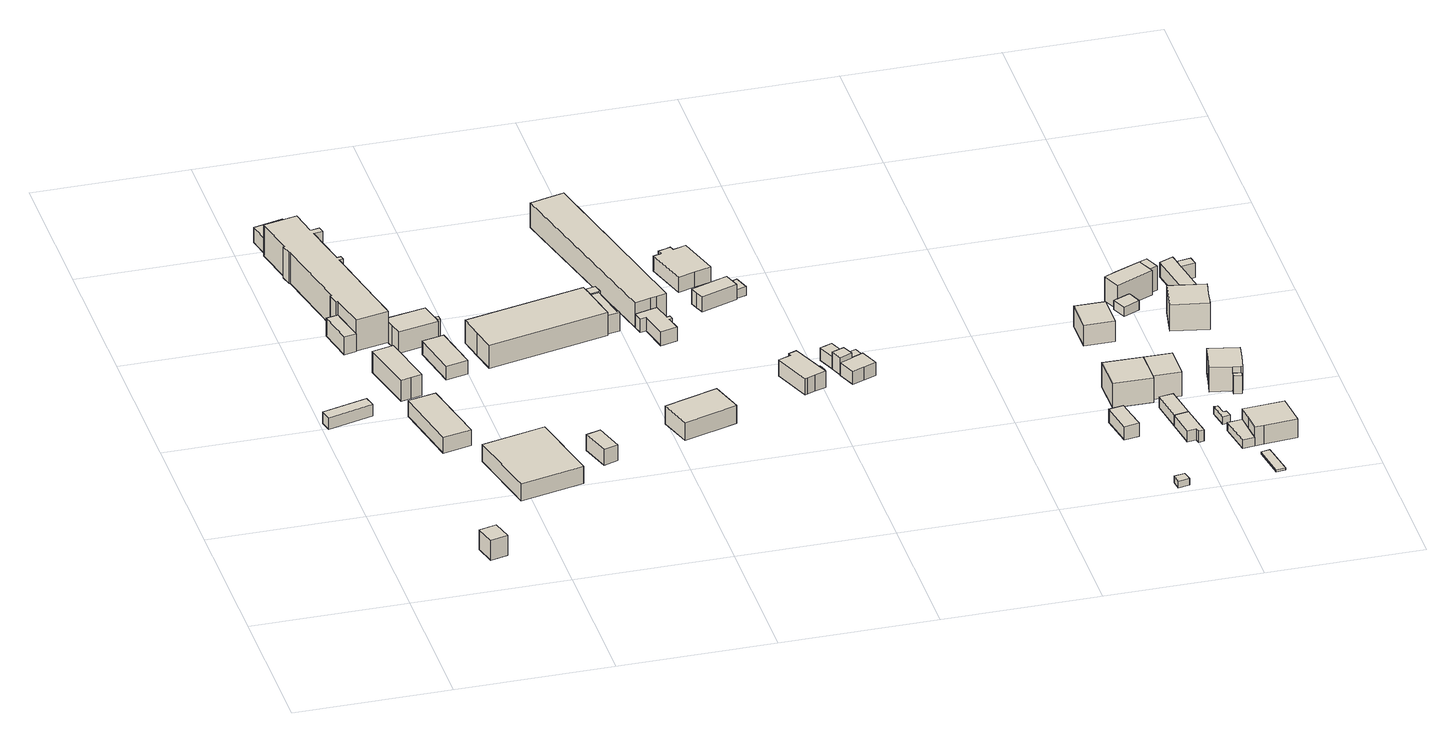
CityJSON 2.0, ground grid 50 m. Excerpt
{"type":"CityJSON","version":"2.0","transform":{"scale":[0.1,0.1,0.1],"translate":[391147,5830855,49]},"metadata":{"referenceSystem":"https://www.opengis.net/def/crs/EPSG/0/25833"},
"CityObjects":{
"building1":{"type":"Building","attributes":{"Gemeindeschluessel":"11000003","BezugspunktDach":"2200","function":"31001_2000","measuredHeight":7.28,"storeysAboveGround":1},"address":[{"country":"Germany","locality":"Berlin","thoroughfareNumber":"30 (24)","thoroughfareName":"Hauptstraße"}],"geometry":[{"type":"Solid","lod":"1","boundaries":[[[[0,1,2,3]],[[4,5,6,7]],[[4,7,3,2]],[[5,4,2,1]],[[6,5,1,0]],[[7,6,0,3]]]]}]},
"building2":{"type":"Building","attributes":{"Gemeindeschluessel":"11000003","BezugspunktDach":"2200","function":"31001_2000","measuredHeight":4.03,"storeysAboveGround":1},"address":[{"country":"Germany","locality":"Berlin","thoroughfareNumber":"30 (14)","thoroughfareName":"Hauptstraße"}],"geometry":[{"type":"Solid","lod":"1","boundaries":[[[[8,9,10,11]],[[12,13,14,15]],[[12,15,11,10]],[[13,12,10,9]],[[14,13,9,8]],[[15,14,8,11]]]]}]},
"building3":{"type":"Building","attributes":{"name":"StadtGUT Blankenfelde Freie Naturschule","Gemeindeschluessel":"11000003","BezugspunktDach":"2200","function":"31001_3021","measuredHeight":7.37,"storeysAboveGround":1},"address":[{"country":"Germany","locality":"Berlin","thoroughfareNumber":"26","thoroughfareName":"Hauptstraße"}],"geometry":[{"type":"Solid","lod":"1","boundaries":[[[[16,17,18,19]],[[20,21,22,23]],[[20,23,19,18]],[[21,20,18,17]],[[22,21,17,16]],[[23,22,16,19]]]]}]},
"building4":{"type":"Building","attributes":{"Gemeindeschluessel":"11000003","BezugspunktDach":"2200","function":"31001_3060","measuredHeight":6.26,"storeysAboveGround":1},"address":[{"country":"Germany","locality":"Berlin","thoroughfareNumber":"24E","thoroughfareName":"Hauptstraße"}],"geometry":[{"type":"Solid","lod":"1","boundaries":[[[[24,25,26,27,28]],[[29,30,31,32,33]],[[29,33,28,27]],[[30,29,27,26]],[[31,30,26,25]],[[32,31,25,24]],[[33,32,24,28]]]]}]},
"building5":{"type":"Building","attributes":{"Gemeindeschluessel":"11000003","BezugspunktDach":"2200","function":"31001_2000","measuredHeight":7.69,"storeysAboveGround":2},"address":[{"country":"Germany","locality":"Berlin","thoroughfareNumber":"30 (13)","thoroughfareName":"Hauptstraße"}],"geometry":[{"type":"Solid","lod":"1","boundaries":[[[[34,35,36,37,38]],[[39,40,41,42,43]],[[39,43,38,37]],[[40,39,37,36]],[[41,40,36,35]],[[42,41,35,34]],[[43,42,34,38]]]]}]},
"building6":{"type":"Building","attributes":{"Gemeindeschluessel":"11000003","function":"31001_3060"},"address":[{"country":"Germany","locality":"Berlin","thoroughfareNumber":"24, 24A, 24B, 24C","thoroughfareName":"Hauptstraße"}],"children":["building6-1","building6-2"]},
"building6-1":{"type":"BuildingPart","attributes":{"BezugspunktDach":"2200","measuredHeight":13.26,"storeysAboveGround":2},"parents":["building6"],"geometry":[{"type":"MultiSurface","lod":"1","boundaries":[[[44,45,46,47,48,49,50,51,52,53,54,55,56,57,58,59,60,61,62,63,64,65,66,67]],[[68,69,70,71,72,73,74,75,76,77,78,79,80,81,82,83,84,85,86,87,88,89,90,91]],[[68,92,93,94,95,96,91,67,66]],[[69,68,66,65]],[[70,69,65,64]],[[71,70,64,63]],[[72,71,63,62]],[[73,72,62,61]],[[74,73,61,60]],[[75,74,60,59]],[[76,75,59,58]],[[77,76,58,57]],[[78,77,57,56]],[[79,78,56,55]],[[80,79,55,54]],[[81,80,54,53]],[[82,81,53,52]],[[83,82,52,51]],[[84,83,51,50]],[[85,84,50,49]],[[86,85,49,48]],[[87,86,48,47]],[[88,87,47,46]],[[89,88,46,45]],[[90,89,45,44]],[[91,90,44,67]],[[96,95,94,93,92]]]}]},
"building6-2":{"type":"BuildingPart","attributes":{"BezugspunktDach":"2200","measuredHeight":5.34,"storeysAboveGround":2},"parents":["building6"],"geometry":[{"type":"Solid","lod":"1","boundaries":[[[[94,93,97,98]],[[99,92,95,100]],[[99,100,98,97]],[[92,99,97,93]],[[100,95,94,98]],[[95,92,93,94]]]]}]},
"building7":{"type":"Building","attributes":{"Gemeindeschluessel":"11000003","BezugspunktDach":"2200","function":"31001_1010","measuredHeight":7.03,"storeysAboveGround":1},"address":[{"country":"Germany","locality":"Berlin","thoroughfareNumber":"30 (16)","thoroughfareName":"Hauptstraße"}],"geometry":[{"type":"Solid","lod":"1","boundaries":[[[[101,102,103,104]],[[105,106,107,108]],[[105,108,104,103]],[[106,105,103,102]],[[107,106,102,101]],[[108,107,101,104]]]]}]},
"building8":{"type":"Building","attributes":{"Gemeindeschluessel":"11000003","BezugspunktDach":"2200","function":"31001_3060","measuredHeight":7.96,"storeysAboveGround":1},"address":[{"country":"Germany","locality":"Berlin","thoroughfareNumber":"24D","thoroughfareName":"Hauptstraße"}],"geometry":[{"type":"Solid","lod":"1","boundaries":[[[[109,110,111,112,113,114,115,116,117,118]],[[119,120,121,122,123,124,125,126,127,128]],[[119,128,118,117]],[[120,119,117,116]],[[121,120,116,115]],[[122,121,115,114]],[[123,122,114,113]],[[124,123,113,112]],[[125,124,112,111]],[[126,125,111,110]],[[127,126,110,109]],[[128,127,109,118]]]]}]},
"building9":{"type":"Building","attributes":{"Gemeindeschluessel":"11000003","BezugspunktDach":"2200","function":"31001_2000","measuredHeight":5.82,"storeysAboveGround":1},"address":[{"country":"Germany","locality":"Berlin","thoroughfareNumber":"30 (12)","thoroughfareName":"Hauptstraße"}],"geometry":[{"type":"Solid","lod":"1","boundaries":[[[[129,130,131,132,133]],[[134,135,136,137,138]],[[134,138,133,132]],[[135,134,132,131]],[[136,135,131,130]],[[137,136,130,129]],[[138,137,129,133]]]]}]},
"building10":{"type":"Building","attributes":{"Gemeindeschluessel":"11000003","BezugspunktDach":"2200","function":"31001_3065","measuredHeight":7.34,"storeysAboveGround":1},"address":[{"country":"Germany","locality":"Berlin","thoroughfareNumber":"26 (4)","thoroughfareName":"Hauptstraße"}],"geometry":[{"type":"Solid","lod":"1","boundaries":[[[[139,140,141,142]],[[143,144,145,146]],[[143,146,142,141]],[[144,143,141,140]],[[145,144,140,139]],[[146,145,139,142]]]]}]},
"building11":{"type":"Building","attributes":{"Gemeindeschluessel":"11000003","BezugspunktDach":"2200","function":"31001_2723","measuredHeight":5.98,"storeysAboveGround":1},"address":[{"country":"Germany","locality":"Berlin","thoroughfareNumber":"24 (27)","thoroughfareName":"Hauptstraße"}],"geometry":[{"type":"Solid","lod":"1","boundaries":[[[[147,148,149,150]],[[151,152,153,154]],[[151,154,150,149]],[[152,151,149,148]],[[153,152,148,147]],[[154,153,147,150]]]]}]},
"building12":{"type":"Building","attributes":{"Gemeindeschluessel":"11000003","function":"31001_1010"},"address":[{"country":"Germany","locality":"Berlin","thoroughfareNumber":"30A, 30B, 30C, 30D","thoroughfareName":"Hauptstraße"}],"children":["building12-1","building12-2","building12-3"]},
"building12-1":{"type":"BuildingPart","attributes":{"BezugspunktDach":"2200","measuredHeight":8.82,"storeysAboveGround":2},"parents":["building12"],"geometry":[{"type":"MultiSurface","lod":"1","boundaries":[[[155,156,157,158,159,160,161]],[[162,163,164,165,166,167,168]],[[162,168,161,160]],[[169,170,160,159]],[[171,172,159,158]],[[164,163,173,174]],[[175,176,177,178,179,165,164,158,157],[177,176,171,174]],[[166,165,157,156]],[[167,166,156,155]],[[168,167,155,161]],[[163,162,170,169]],[[174,173,172,171]],[[179,178,177,176,175]],[[171,176,177,174]]]}]},
"building12-2":{"type":"BuildingPart","attributes":{"BezugspunktDach":"2200","measuredHeight":7.25,"storeysAboveGround":2},"parents":["building12"],"geometry":[{"type":"MultiSurface","lod":"1","boundaries":[[[169,180,181,182,170]],[[183,184,185,163,162]],[[183,162,170,182]],[[184,183,182,181]],[[185,184,181,180]],[[172,186,187,173,163,185,180,169]],[[173,187,186,172]],[[162,163,169,170]]]}]},
"building12-3":{"type":"BuildingPart","attributes":{"BezugspunktDach":"2200","measuredHeight":7.84,"storeysAboveGround":2},"parents":["building12"],"geometry":[{"type":"MultiSurface","lod":"1","boundaries":[[[176,175,188,189,190,191,186,172]],[[187,192,193,194,195,178,177,173]],[[192,187,186,191]],[[193,192,191,190]],[[194,193,190,189]],[[195,194,189,188]],[[178,195,188,175]],[[187,173,172,186,196]],[[177,178,197,175,176]],[[173,174,171,172]],[[177,176,171,174]]]}]},
"building13":{"type":"Building","attributes":{"Gemeindeschluessel":"11000003","BezugspunktDach":"2200","function":"31001_2720","measuredHeight":8.25,"storeysAboveGround":1},"address":[{"country":"Germany","locality":"Berlin","thoroughfareNumber":"24 (26)","thoroughfareName":"Hauptstraße"}],"geometry":[{"type":"Solid","lod":"1","boundaries":[[[[198,199,200,201]],[[202,203,204,205]],[[202,205,201,200]],[[203,202,200,199]],[[204,203,199,198]],[[205,204,198,201]]]]}]},
"building14":{"type":"Building","attributes":{"Gemeindeschluessel":"11000003","BezugspunktDach":"2200","function":"31001_2000","measuredHeight":4.78,"storeysAboveGround":1},"address":[{"country":"Germany","locality":"Berlin","thoroughfareNumber":"30 (4)","thoroughfareName":"Hauptstraße"}],"geometry":[{"type":"Solid","lod":"1","boundaries":[[[[206,207,208,209,210,211,212,213,214,215]],[[216,217,218,219,220,221,222,223,224,225]],[[216,225,215,214]],[[217,216,214,213]],[[218,217,213,212]],[[219,218,212,211]],[[220,219,211,210]],[[221,220,210,209]],[[222,221,209,208]],[[223,222,208,207]],[[224,223,207,206]],[[225,224,206,215]]]]}]},
"building15":{"type":"Building","attributes":{"Gemeindeschluessel":"11000003","BezugspunktDach":"2200","function":"31001_2000","measuredHeight":11.12,"storeysAboveGround":1},"address":[{"country":"Germany","locality":"Berlin","thoroughfareNumber":"30","thoroughfareName":"Hauptstraße"}],"geometry":[{"type":"Solid","lod":"1","boundaries":[[[[226,227,228,229,230,231,232]],[[233,234,235,236,237,238,239]],[[233,239,232,231]],[[234,233,231,230]],[[235,234,230,229]],[[236,235,229,228]],[[237,236,228,227]],[[238,237,227,226]],[[239,238,226,232]]]]}]},
"building16":{"type":"Building","attributes":{"Gemeindeschluessel":"11000003","BezugspunktDach":"2200","function":"31001_1010","measuredHeight":6.16,"storeysAboveGround":1},"address":[{"country":"Germany","locality":"Berlin","thoroughfareNumber":"1","thoroughfareName":"Berliner Straße"}],"geometry":[{"type":"Solid","lod":"1","boundaries":[[[[240,241,242,243,244,245,246,247,248,249]],[[250,251,252,253,254,255,256,257,258,259]],[[250,259,249,248]],[[251,250,248,247]],[[252,251,247,246]],[[253,252,246,245]],[[254,253,245,244]],[[255,254,244,243]],[[256,255,243,242]],[[257,256,242,241]],[[258,257,241,240]],[[259,258,240,249]]]]}]},
"building17":{"type":"Building","attributes":{"Gemeindeschluessel":"11000003","BezugspunktDach":"2200","function":"31001_1010","measuredHeight":6.74,"storeysAboveGround":1},"address":[{"country":"Germany","locality":"Berlin","thoroughfareNumber":"5","thoroughfareName":"Berliner Straße"}],"geometry":[{"type":"Solid","lod":"1","boundaries":[[[[260,261,262,263,264,265,266,267,268,269,270]],[[271,272,273,274,275,276,277,278,279,280,281]],[[271,281,270,269]],[[272,271,269,268]],[[273,272,268,267]],[[274,273,267,266]],[[275,274,266,265]],[[276,275,265,264]],[[277,276,264,263]],[[278,277,263,262]],[[279,278,262,261]],[[280,279,261,260]],[[281,280,260,270]]]]}]},
"building18":{"type":"Building","attributes":{"Gemeindeschluessel":"11000003","BezugspunktDach":"2200","function":"31001_2000","measuredHeight":6.19,"storeysAboveGround":1},"address":[{"country":"Germany","locality":"Berlin","thoroughfareNumber":"1 (3)","thoroughfareName":"Berliner Straße"}],"geometry":[{"type":"Solid","lod":"1","boundaries":[[[[282,283,284,285,286,287,288,289]],[[290,291,292,293,294,295,296,297]],[[290,297,289,288]],[[291,290,288,287]],[[292,291,287,286]],[[293,292,286,285]],[[294,293,285,284]],[[295,294,284,283]],[[296,295,283,282]],[[297,296,282,289]]]]}]},
"building19":{"type":"Building","attributes":{"Gemeindeschluessel":"11000003","BezugspunktDach":"2200","function":"31001_1010","measuredHeight":4.28,"storeysAboveGround":1},"address":[{"country":"Germany","locality":"Berlin","thoroughfareNumber":"5 (5)","thoroughfareName":"Berliner Straße"}],"geometry":[{"type":"Solid","lod":"1","boundaries":[[[[298,299,300,301]],[[302,303,304,305]],[[302,305,301,300]],[[303,302,300,299]],[[304,303,299,298]],[[305,304,298,301]]]]}]},
"building20":{"type":"Building","attributes":{"Gemeindeschluessel":"11000003","BezugspunktDach":"2200","function":"31001_2000","measuredHeight":3,"storeysAboveGround":1},"address":[{"country":"Germany","locality":"Berlin","thoroughfareNumber":"1 (4)","thoroughfareName":"Berliner Straße"}],"geometry":[{"type":"Solid","lod":"1","boundaries":[[[[306,307,308,309]],[[310,311,312,313]],[[310,313,309,308]],[[311,310,308,307]],[[312,311,307,306]],[[313,312,306,309]]]]}]},
"building21":{"type":"Building","attributes":{"Gemeindeschluessel":"11000003","BezugspunktDach":"2200","function":"31001_2000","measuredHeight":5.12,"storeysAboveGround":1},"address":[{"country":"Germany","locality":"Berlin","thoroughfareNumber":"5 (1)","thoroughfareName":"Berliner Straße"}],"geometry":[{"type":"Solid","lod":"1","boundaries":[[[[314,315,316,317,318,319]],[[320,321,322,323,324,325]],[[320,325,319,318]],[[321,320,318,317]],[[322,321,317,316]],[[323,322,316,315]],[[324,323,315,314]],[[325,324,314,319]]]]}]},
"building22":{"type":"Building","attributes":{"Gemeindeschluessel":"11000003","BezugspunktDach":"2200","function":"31001_2000","measuredHeight":6.51,"storeysAboveGround":1},"address":[{"country":"Germany","locality":"Berlin","thoroughfareNumber":"5 (2)","thoroughfareName":"Berliner Straße"}],"geometry":[{"type":"Solid","lod":"1","boundaries":[[[[326,327,328,329]],[[330,331,332,333]],[[330,333,329,328]],[[331,330,328,327]],[[332,331,327,326]],[[333,332,326,329]]]]}]},
"building23":{"type":"Building","attributes":{"Gemeindeschluessel":"11000003","BezugspunktDach":"2200","function":"31001_2000","measuredHeight":5.05,"storeysAboveGround":1},"address":[{"country":"Germany","locality":"Berlin","thoroughfareNumber":"5 (3)","thoroughfareName":"Berliner Straße"}],"geometry":[{"type":"Solid","lod":"1","boundaries":[[[[334,335,336,337,338,339,340]],[[341,342,343,344,345,346,347]],[[341,347,340,339]],[[342,341,339,338]],[[343,342,338,337]],[[344,343,337,336]],[[345,344,336,335]],[[346,345,335,334]],[[347,346,334,340]]]]}]},
"building24":{"type":"Building","attributes":{"Gemeindeschluessel":"11000003","BezugspunktDach":"2200","function":"31001_2000","measuredHeight":3.73,"storeysAboveGround":1},"address":[{"country":"Germany","locality":"Berlin","thoroughfareNumber":"5 (4)","thoroughfareName":"Berliner Straße"}],"geometry":[{"type":"Solid","lod":"1","boundaries":[[[[348,349,350,351]],[[352,353,354,322]],[[352,322,351,350]],[[353,352,350,349]],[[354,353,349,348]],[[322,354,348,351]]]]}]},
"building25":{"type":"Building","attributes":{"Gemeindeschluessel":"11000003","BezugspunktDach":"2200","function":"31001_1010","measuredHeight":2.3,"storeysAboveGround":1},"address":[{"country":"Germany","locality":"Berlin","thoroughfareNumber":"8 (2)","thoroughfareName":"Buchholzer Straße"}],"geometry":[{"type":"Solid","lod":"1","boundaries":[[[[355,356,357,358]],[[359,360,361,362]],[[359,362,358,357]],[[360,359,357,356]],[[361,360,356,355]],[[362,361,355,358]]]]}]},
"building26":{"type":"Building","attributes":{"Gemeindeschluessel":"11000003","BezugspunktDach":"2200","function":"31001_2000","measuredHeight":5.18,"storeysAboveGround":1},"address":[{"country":"Germany","locality":"Berlin","thoroughfareNumber":"8 (1)","thoroughfareName":"Buchholzer Straße"}],"geometry":[{"type":"Solid","lod":"1","boundaries":[[[[363,364,365,366,367]],[[368,369,370,371,372]],[[368,372,367,366]],[[369,368,366,365]],[[370,369,365,364]],[[371,370,364,363]],[[372,371,363,367]]]]}]},
"building27":{"type":"Building","attributes":{"Gemeindeschluessel":"11000003","BezugspunktDach":"2200","function":"31001_1010","measuredHeight":10.63,"storeysAboveGround":2},"address":[{"country":"Germany","locality":"Berlin","thoroughfareNumber":"8","thoroughfareName":"Buchholzer Straße"}],"geometry":[{"type":"Solid","lod":"1","boundaries":[[[[373,374,375,376,377]],[[378,379,380,381,382]],[[378,382,377,376]],[[379,378,376,375]],[[380,379,375,374]],[[381,380,374,373]],[[382,381,373,377]]]]}]},
"building28":{"type":"Building","attributes":{"Gemeindeschluessel":"11000003","function":"31001_2000"},"address":[{"country":"Germany","locality":"Berlin","thoroughfareNumber":"10 (1)","thoroughfareName":"Buchholzer Straße"}],"children":["building28-1","building28-2"]},
"building28-1":{"type":"BuildingPart","attributes":{"BezugspunktDach":"2200","measuredHeight":3.78,"storeysAboveGround":2},"parents":["building28"],"geometry":[{"type":"Solid","lod":"1","boundaries":[[[[383,384,385,386]],[[387,388,389,390]],[[387,390,386,385]],[[388,387,385,384]],[[390,389,383,386]],[[388,384,383,389]]]]}]},
"building28-2":{"type":"BuildingPart","attributes":{"BezugspunktDach":"2200","measuredHeight":3.88,"storeysAboveGround":2},"parents":["building28"],"geometry":[{"type":"MultiSurface","lod":"1","boundaries":[[[391,392,393,394,384,383]],[[395,396,397,398,399,400]],[[395,400,383,389,388]],[[396,395,384,394]],[[397,396,394,393]],[[398,397,393,392]],[[399,398,392,391]],[[400,399,391,383]],[[388,389,383,384,401]]]}]},
"building29":{"type":"Building","attributes":{"Gemeindeschluessel":"11000003","BezugspunktDach":"2200","function":"31001_1010","measuredHeight":9.16,"storeysAboveGround":2},"address":[{"country":"Germany","locality":"Berlin","thoroughfareNumber":"5","thoroughfareName":"Buchholzer Straße"}],"geometry":[{"type":"Solid","lod":"1","boundaries":[[[[402,403,404,405]],[[406,407,408,409]],[[406,409,405,404]],[[407,406,404,403]],[[408,407,403,402]],[[409,408,402,405]]]]}]},
"building30":{"type":"Building","attributes":{"Gemeindeschluessel":"11000003","BezugspunktDach":"2200","function":"31001_1010","measuredHeight":10.4,"storeysAboveGround":1},"address":[{"country":"Germany","locality":"Berlin","thoroughfareNumber":"10","thoroughfareName":"Buchholzer Straße"}],"geometry":[{"type":"Solid","lod":"1","boundaries":[[[[410,411,412,413,376]],[[414,415,416,417,418]],[[414,418,376,413]],[[415,414,413,412]],[[416,415,412,411]],[[417,416,411,410]],[[418,417,410,376]]]]}]},
"building31":{"type":"Building","attributes":{"Gemeindeschluessel":"11000003","BezugspunktDach":"2200","function":"51009_1610","measuredHeight":2.96,"storeysAboveGround":0},"address":[{"country":"Germany","locality":"Berlin"}],"geometry":[{"type":"Solid","lod":"1","boundaries":[[[[419,420,421,422]],[[423,424,425,426]],[[423,426,422,421]],[[424,423,421,420]],[[425,424,420,419]],[[426,425,419,422]]]]}]},
"building32":{"type":"Building","attributes":{"Gemeindeschluessel":"11000003","BezugspunktDach":"2200","function":"31001_2000","measuredHeight":2.56,"storeysAboveGround":1},"address":[{"country":"Germany","locality":"Berlin","thoroughfareNumber":"12 (1)","thoroughfareName":"Buchholzer Straße"}],"geometry":[{"type":"Solid","lod":"1","boundaries":[[[[427,428,429,430,431,432]],[[433,434,435,436,437,438]],[[433,438,432,431]],[[434,433,431,430]],[[435,434,430,429]],[[436,435,429,428]],[[437,436,428,427]],[[438,437,427,432]]]]}]},
"building33":{"type":"Building","attributes":{"Gemeindeschluessel":"11000003","BezugspunktDach":"2200","function":"31001_2000","measuredHeight":0.707,"storeysAboveGround":1},"address":[{"country":"Germany","locality":"Berlin","thoroughfareNumber":"12 (3)","thoroughfareName":"Buchholzer Straße"}],"geometry":[{"type":"Solid","lod":"1","boundaries":[[[[439,440,441,442]],[[443,444,445,446]],[[443,446,442,441]],[[444,443,441,440]],[[445,444,440,439]],[[446,445,439,442]]]]}]},
"building34":{"type":"Building","attributes":{"Gemeindeschluessel":"11000003","BezugspunktDach":"2200","function":"31001_2721","measuredHeight":8.34,"storeysAboveGround":1},"address":[{"country":"Germany","locality":"Berlin","thoroughfareNumber":"12 (2)","thoroughfareName":"Buchholzer Straße"}],"geometry":[{"type":"Solid","lod":"1","boundaries":[[[[447,448,449,450,451,452,453]],[[454,455,456,457,424,458,423]],[[454,423,453,452]],[[455,454,452,451]],[[456,455,451,450]],[[457,456,450,449]],[[424,457,449,448]],[[458,424,448,447]],[[423,458,447,453]]]]}]},
"building35":{"type":"Building","attributes":{"Gemeindeschluessel":"11000003","function":"31001_1010"},"address":[{"country":"Germany","locality":"Berlin","thoroughfareNumber":"12","thoroughfareName":"Buchholzer Straße"}],"children":["building35-1","building35-2"]},
"building35-1":{"type":"BuildingPart","attributes":{"BezugspunktDach":"2200","measuredHeight":9.77,"storeysAboveGround":2},"parents":["building35"],"geometry":[{"type":"MultiSurface","lod":"1","boundaries":[[[459,460,461,462,463,464,465,466]],[[467,468,469,470,471,472,473,474]],[[467,474,466,465]],[[468,467,465,464]],[[469,468,464,463]],[[470,469,463,462]],[[471,470,462,461]],[[472,471,461,460]],[[475,476,460,459]],[[473,472,477,478]],[[474,473,459,466]],[[478,477,476,475]]]}]},
"building35-2":{"type":"BuildingPart","attributes":{"BezugspunktDach":"2200","measuredHeight":6.2,"storeysAboveGround":2},"parents":["building35"],"geometry":[{"type":"Solid","lod":"1","boundaries":[[[[479,476,475,480]],[[478,477,481,482]],[[478,482,480,475]],[[481,477,476,479]],[[482,481,479,480]],[[478,475,476,477]]]]}]},
"building36":{"type":"Building","attributes":{"Gemeindeschluessel":"11000003","function":"31001_2000"},"address":[{"country":"Germany","locality":"Berlin","thoroughfareNumber":"7 (2)","thoroughfareName":"Buchholzer Straße"}],"children":["building36-1","building36-2","building36-3"]},
"building36-1":{"type":"BuildingPart","attributes":{"BezugspunktDach":"2200","measuredHeight":10.18,"storeysAboveGround":2},"parents":["building36"],"geometry":[{"type":"MultiSurface","lod":"1","boundaries":[[[483,484,485,486,487]],[[488,489,490,491,492]],[[488,492,487,486]],[[489,488,486,485]],[[490,489,485,484],[493,494,495,485]],[[496,497,498,499,500,491,490,484,483]],[[492,491,483,487]],[[495,494,493,485]],[[500,499,498,497,496]]]}]},
"building36-2":{"type":"BuildingPart","attributes":{"BezugspunktDach":"2200","measuredHeight":10.16,"storeysAboveGround":2},"parents":["building36"],"geometry":[{"type":"Solid","lod":"1","boundaries":[[[[495,501,502,485]],[[503,504,494,493]],[[503,493,485,502]],[[504,503,502,501]],[[494,504,501,495]],[[494,495,485,493]]]]}]},
"building36-3":{"type":"BuildingPart","attributes":{"BezugspunktDach":"2200","measuredHeight":3.16,"storeysAboveGround":2},"parents":["building36"],"geometry":[{"type":"Solid","lod":"1","boundaries":[[[[505,506,498,497,507]],[[500,499,508,509,510]],[[500,510,507,497]],[[508,499,498,506]],[[509,508,506,505]],[[510,509,505,507]],[[499,500,497,498]]]]}]},
"building37":{"type":"Building","attributes":{"Gemeindeschluessel":"11000003","BezugspunktDach":"2200","function":"31001_1010","measuredHeight":9.82,"storeysAboveGround":2},"address":[{"country":"Germany","locality":"Berlin","thoroughfareNumber":"7","thoroughfareName":"Buchholzer Straße"}],"geometry":[{"type":"Solid","lod":"1","boundaries":[[[[511,512,513,514,515]],[[516,517,518,519,520]],[[516,520,515,514]],[[517,516,514,513]],[[518,517,513,512]],[[519,518,512,511]],[[520,519,511,515]]]]}]},
"building38":{"type":"Building","attributes":{"Gemeindeschluessel":"11000003","function":"31001_2000"},"address":[{"country":"Germany","locality":"Berlin","thoroughfareNumber":"7 (1)","thoroughfareName":"Buchholzer Straße"}],"children":["building38-1","building38-2"]},
"building38-1":{"type":"BuildingPart","attributes":{"BezugspunktDach":"2200","measuredHeight":5.08,"storeysAboveGround":2},"parents":["building38"],"geometry":[{"type":"MultiSurface","lod":"1","boundaries":[[[521,522,523,524,525,526,527]],[[528,529,530,531,532,533,534]],[[528,534,527,526]],[[529,528,526,525]],[[530,529,525,524]],[[531,530,524,523]],[[535,536,537,538,535,532,531,523,522]],[[533,532,522,521]],[[534,533,521,527]],[[538,537,536,535]]]}]},
"building38-2":{"type":"BuildingPart","attributes":{"BezugspunktDach":"2200","measuredHeight":1.05,"storeysAboveGround":2},"parents":["building38"],"geometry":[{"type":"Solid","lod":"1","boundaries":[[[[539,540,541,537,536]],[[538,542,543,544,535]],[[542,538,537,541]],[[543,542,541,540]],[[544,543,540,539]],[[535,544,539,536]],[[538,535,536,537]]]]}]},
"building39":{"type":"Building","attributes":{"Gemeindeschluessel":"11000003","BezugspunktDach":"2200","function":"51009_1610","measuredHeight":5.17,"storeysAboveGround":0},"address":[{"country":"Germany","locality":"Berlin"}],"geometry":[{"type":"Solid","lod":"1","boundaries":[[[[545,546,547,548]],[[549,550,551,552]],[[549,552,548,547]],[[550,549,547,546]],[[551,550,546,545]],[[552,551,545,548]]]]}]}
},
"vertices":[
[294,166,80],[350,180,80],[332,246,80],[276,232,80],[332,246,10],[350,180,10],[294,166,10],[276,232,10],
[17,994,52],[163,1032,52],[154,1068,52],[9,1030,52],[154,1068,11],[163,1032,11],[17,994,11],[9,1030,11],
[311,772,70],[402,791,70],[353,1016,70],[264,998,70],[353,1016,14],[402,791,14],[311,772,14],[264,998,14],
[166,1367,84],[205,1375,84],[179,1490,84],[174,1489,84],[142,1482,84],[174,1489,21],[179,1490,21],[205,1375,21],[166,1367,21],[142,1482,21],
[263,1078,92],[297,1086,92],[331,1093,92],[292,1272,92],[223,1256,92],[292,1272,18],[331,1093,18],[297,1086,18],[263,1078,18],[223,1256,18],
[106,1827,132],[101,1826,132],[110,1790,132],[114,1791,132],[170,1527,132],[166,1526,132],[174,1489,132],[179,1490,132],[205,1375,132],[310,1396,132],[306,1415,132],[295,1466,132],[277,1551,132],[243,1711,132],[256,1714,132],[253,1728,132],[240,1726,132],[220,1816,132],[208,1873,132],[238,1879,132],[233,1899,132],[204,1894,132],[185,1982,132],[78,1959,132],[185,1982,23],[204,1894,23],[233,1899,23],[238,1879,23],[208,1873,23],[220,1816,23],[240,1726,23],[253,1728,23],[256,1714,23],[243,1711,23],[277,1551,23],[295,1466,23],[306,1415,23],[310,1396,23],[205,1375,23],[179,1490,23],[174,1489,23],[166,1526,23],[170,1527,23],[114,1791,23],[110,1790,23],[101,1826,23],[106,1827,23],[78,1959,23],[180,1981,23],[180,1981,76],[85,1960,76],[85,1960,23],[162,1977,23],
[162,2061,76],[68,2038,76],[162,2061,23],[68,2038,23],
[467,463,69],[672,509,69],[618,752,69],[413,705,69],[618,752,9],[672,509,9],[467,463,9],[413,705,9],
[310,1396,97],[315,1373,97],[324,1331,97],[454,1358,97],[452,1367,97],[449,1383,97],[445,1399,97],[436,1441,97],[322,1418,97],[306,1415,97],[322,1418,22],[436,1441,22],[445,1399,22],[449,1383,22],[452,1367,22],[454,1358,22],[324,1331,22],[315,1373,22],[310,1396,22],[306,1415,22],
[424,1156,67],[494,1171,67],[461,1326,67],[427,1319,67],[392,1312,67],[427,1319,19],[461,1326,19],[494,1171,19],[424,1156,19],[392,1312,19],
[452,1367,98],[463,1369,98],[460,1384,98],[449,1383,98],[460,1384,25],[463,1369,25],[452,1367,25],[449,1383,25],
[756,586,67],[803,601,67],[774,695,67],[727,680,67],[774,695,12],[803,601,12],[756,586,12],[727,680,12],
[548,1264,99],[565,1187,99],[953,1271,99],[936,1348,99],[926,1397,99],[919,1425,99],[532,1341,99],[919,1425,18],[926,1397,18],[936,1348,18],[953,1271,18],[565,1187,18],[548,1264,18],[532,1341,18],[926,1397,91],[919,1425,91],[936,1348,88],[926,1397,88],[926,1397,23],[936,1348,23],[953,1271,88],[939,1334,88],[939,1334,23],[953,1271,23],[953,1271,66],
[960,1404,91],[965,1405,91],[958,1434,91],[958,1434,18],[965,1405,18],[960,1404,18],[960,1404,88],[960,1404,23],
[992,1280,88],[990,1288,88],[985,1287,88],[973,1341,88],[973,1341,23],[985,1287,23],[990,1288,23],[992,1280,23],[960,1404,67],[953,1271,85],
[1025,655,75],[1198,709,75],[1165,815,75],[992,761,75],[1165,815,12],[1198,709,12],[1025,655,12],[992,761,12],
[1049,1257,70],[1068,1260,70],[1089,1169,70],[1143,1183,70],[1131,1231,70],[1141,1233,70],[1138,1248,70],[1128,1245,70],[1113,1305,70],[1041,1286,70],[1113,1305,22],[1128,1245,22],[1138,1248,22],[1141,1233,22],[1131,1231,22],[1143,1183,22],[1089,1169,22],[1068,1260,22],[1049,1257,22],[1041,1286,22],
[1041,1286,109],[1093,1300,109],[1113,1305,109],[1145,1314,109],[995,1933,109],[939,1919,109],[884,1905,109],[939,1919,23],[995,1933,23],[1145,1314,23],[1113,1305,23],[1093,1300,23],[1041,1286,23],[884,1905,23],
[1215,1435,79],[1269,1452,79],[1323,1468,79],[1282,1603,79],[1240,1590,79],[1235,1605,79],[1224,1601,79],[1195,1593,79],[1200,1577,79],[1174,1570,79],[1200,1577,26],[1195,1593,26],[1224,1601,26],[1235,1605,26],[1240,1590,26],[1282,1603,26],[1323,1468,26],[1269,1452,26],[1215,1435,26],[1174,1570,26],
[1433,797,76],[1442,800,76],[1468,810,76],[1504,822,76],[1494,846,76],[1485,868,76],[1449,955,76],[1423,945,76],[1426,935,76],[1419,932,76],[1385,920,76],[1419,932,19],[1426,935,19],[1423,945,19],[1449,955,19],[1485,868,19],[1494,846,19],[1504,822,19],[1468,810,19],[1442,800,19],[1433,797,19],[1385,920,19],
[1246,1340,78],[1255,1314,78],[1373,1353,78],[1372,1356,78],[1364,1379,78],[1356,1403,78],[1355,1406,78],[1237,1365,78],[1355,1406,25],[1356,1403,25],[1364,1379,25],[1372,1356,25],[1373,1353,25],[1255,1314,25],[1246,1340,25],[1237,1365,25],
[1494,846,63],[1509,852,63],[1500,874,63],[1485,868,63],[1500,874,20],[1509,852,20],[1494,846,20],[1485,868,20],
[1372,1356,57],[1405,1367,57],[1389,1415,57],[1356,1403,57],[1389,1415,27],[1405,1367,27],[1372,1356,27],[1356,1403,27],
[1548,914,65],[1568,922,65],[1588,929,65],[1565,984,65],[1546,976,65],[1526,969,65],[1546,976,21],[1565,984,21],[1588,929,21],[1568,922,21],[1548,914,21],[1526,969,21],
[1563,876,80],[1603,893,80],[1588,929,80],[1548,914,80],[1588,929,20],[1603,893,20],[1563,876,20],[1548,914,20],
[1586,819,64],[1625,834,64],[1665,849,64],[1641,909,64],[1603,893,64],[1602,893,64],[1563,876,64],[1602,893,18],[1603,893,18],[1641,909,18],[1665,849,18],[1625,834,18],[1586,819,18],[1563,876,18],
[1603,893,58],[1641,909,58],[1628,944,58],[1588,929,58],[1628,944,21],[1641,909,21],[1603,893,21],
[2369,4,45],[2406,10,45],[2400,42,45],[2365,36,45],[2400,42,22],[2406,10,22],[2369,4,22],[2365,36,22],
[2284,302,69],[2332,310,69],[2322,363,69],[2312,417,69],[2265,409,69],[2312,417,23],[2322,363,23],[2332,310,23],[2284,302,23],[2265,409,23],
[2295,479,112],[2422,477,112],[2422,537,112],[2421,597,112],[2294,599,112],[2421,597,26],[2422,537,26],[2422,477,26],[2295,479,26],[2294,599,26],
[2445,330,67],[2491,338,67],[2473,446,67],[2428,440,67],[2473,446,29],[2491,338,29],[2445,330,29],[2428,440,29],
[2460,234,67],[2489,239,67],[2492,224,67],[2509,227,67],[2491,338,28],[2509,227,28],[2492,224,28],[2489,239,28],[2460,234,28],[2445,330,28],[2491,338,48],
[2304,842,93],[2401,842,93],[2401,953,93],[2303,954,93],[2401,953,21],[2401,842,21],[2304,842,21],[2303,954,21],
[2422,489,112],[2511,486,112],[2511,541,112],[2511,596,112],[2511,596,28],[2511,541,28],[2511,486,28],[2422,489,28],[2421,597,28],
[2610,160,55],[2648,164,55],[2639,273,55],[2592,267,55],[2639,273,26],[2648,164,26],[2610,160,26],[2592,267,26],
[2587,302,54],[2612,306,54],[2606,330,54],[2596,329,54],[2589,365,54],[2576,364,54],[2589,365,28],[2596,329,28],[2606,330,28],[2612,306,28],[2587,302,28],[2576,364,28],
[2675,14,29],[2704,18,29],[2685,128,29],[2657,123,29],[2685,128,22],[2704,18,22],[2675,14,22],[2657,123,22],
[2644,218,92],[2648,164,92],[2678,166,92],[2784,175,92],[2779,228,92],[2773,282,92],[2639,273,92],[2773,282,26],[2779,228,26],[2784,175,26],[2678,166,26],[2644,218,26],
[2665,475,112],[2690,470,112],[2694,469,112],[2705,522,112],[2715,574,112],[2617,594,112],[2607,541,112],[2596,489,112],[2607,541,27],[2617,594,27],[2715,574,27],[2705,522,27],[2694,469,27],[2690,470,27],[2665,475,27],[2596,489,27],[2665,475,91],[2690,470,91],[2690,470,29],[2665,475,29],
[2687,451,91],[2662,456,91],[2687,451,29],[2662,456,29],
[2455,1015,104],[2576,1068,104],[2552,1124,104],[2468,1088,104],[2430,1071,104],[2468,1088,18],[2552,1124,18],[2576,1068,18],[2455,1015,18],[2430,1071,18],[2552,1124,20],[2573,1076,20],[2573,1076,104],[2455,1015,27],[2455,1015,57],[2496,1033,57],[2496,1033,25],[2455,1015,25],
[2597,1087,104],[2577,1135,104],[2577,1135,20],[2597,1087,20],
[2461,962,57],[2514,987,57],[2441,1008,57],[2514,987,25],[2461,962,25],[2441,1008,25],
[2690,827,117],[2699,880,117],[2709,933,117],[2590,955,117],[2571,850,117],[2590,955,24],[2709,933,24],[2699,880,24],[2690,827,24],[2571,850,24],
[2652,995,71],[2668,997,71],[2698,1002,71],[2679,1115,71],[2673,1147,71],[2668,1175,71],[2624,1156,71],[2668,1175,20],[2673,1147,20],[2679,1115,20],[2698,1002,20],[2668,997,20],[2652,995,20],[2624,1156,20],[2668,997,23],[2668,997,34],[2698,1002,34],[2698,1002,23],
[2676,957,34],[2705,962,34],[2699,994,34],[2699,994,23],[2705,962,23],[2676,957,23],
[2679,1115,72],[2724,1122,72],[2718,1153,72],[2673,1147,72],[2718,1153,21],[2724,1122,21],[2679,1115,21],[2673,1147,21]
]}
